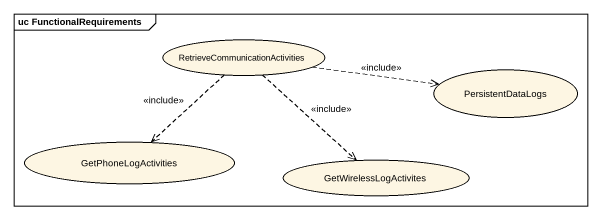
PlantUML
@startuml
mainframe uc FunctionalRequirements
usecase "RetrieveCommunicationActivities" as RetrieveCommunicationActivit
usecase PersistentDataLogs
usecase GetPhoneLogActivities
usecase GetWirelessLogActivites
RetrieveCommunicationActivit .right.> PersistentDataLogs : <<include>>
RetrieveCommunicationActivit ..> GetPhoneLogActivities : <<include>>
RetrieveCommunicationActivit ..> GetWirelessLogActivites : <<include>>
@enduml
